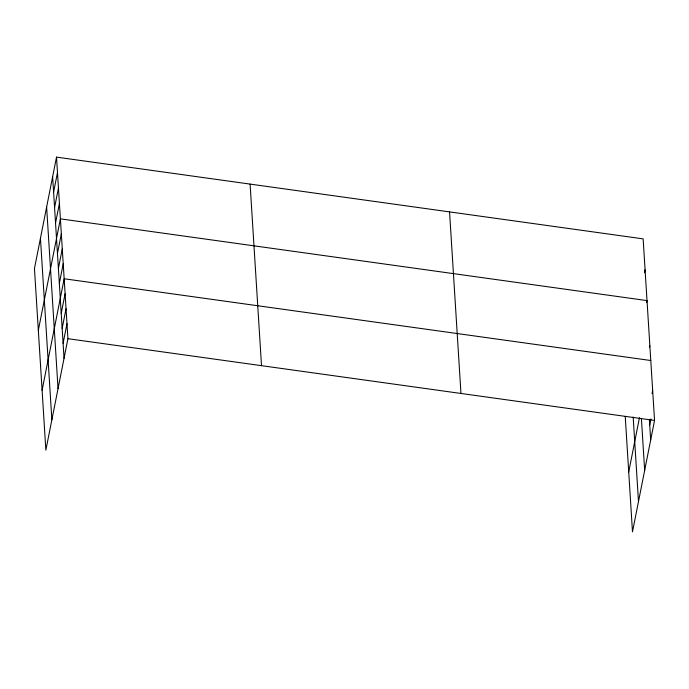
<?xml version="1.0" encoding="UTF-8"?>
<svg xmlns="http://www.w3.org/2000/svg" width="689" height="689" viewBox="0 0 689 689"><rect width="100%" height="100%" fill="white"/><g stroke="black" fill="none" stroke-linecap="round" stroke-linejoin="round"><path stroke-width="1.03" d="M56.515 157.118L34.45 268.564L45.862 450.132L67.927 338.695L56.515 157.118L643.138 238.868L654.55 420.436L632.485 531.882L625.224 416.32M53.604 192.171L57.488 172.551M54.569 207.604L58.453 187.985M55.542 223.038L59.426 203.419M38.334 330.298L60.399 218.852L647.014 300.602L646.609 302.669M57.454 253.449L61.338 233.829M58.393 268.434L62.277 248.815M59.34 283.412L63.224 263.792M42.098 390.215L64.163 278.769L650.786 360.519M61.218 313.374L65.102 293.755M62.156 328.352L66.049 308.732M63.104 343.329L66.988 323.709M644.465 272.835L645.076 269.735M649.434 347.609L649.839 345.542M628.721 471.965L639.461 417.723M652.052 393.583L652.664 390.482M649.727 425.079L650.95 418.886M67.927 338.695L654.55 420.436M649.391 419.73L650.666 440.056M641.442 418.998L644.663 470.363M633.174 417.052L638.488 501.583M449.555 211.893L460.967 393.462M250.098 184.092L261.51 365.67M52.631 176.737L64.043 358.314M46.628 207.036L58.04 388.613M40.453 238.256L51.864 419.834"/></g></svg>
